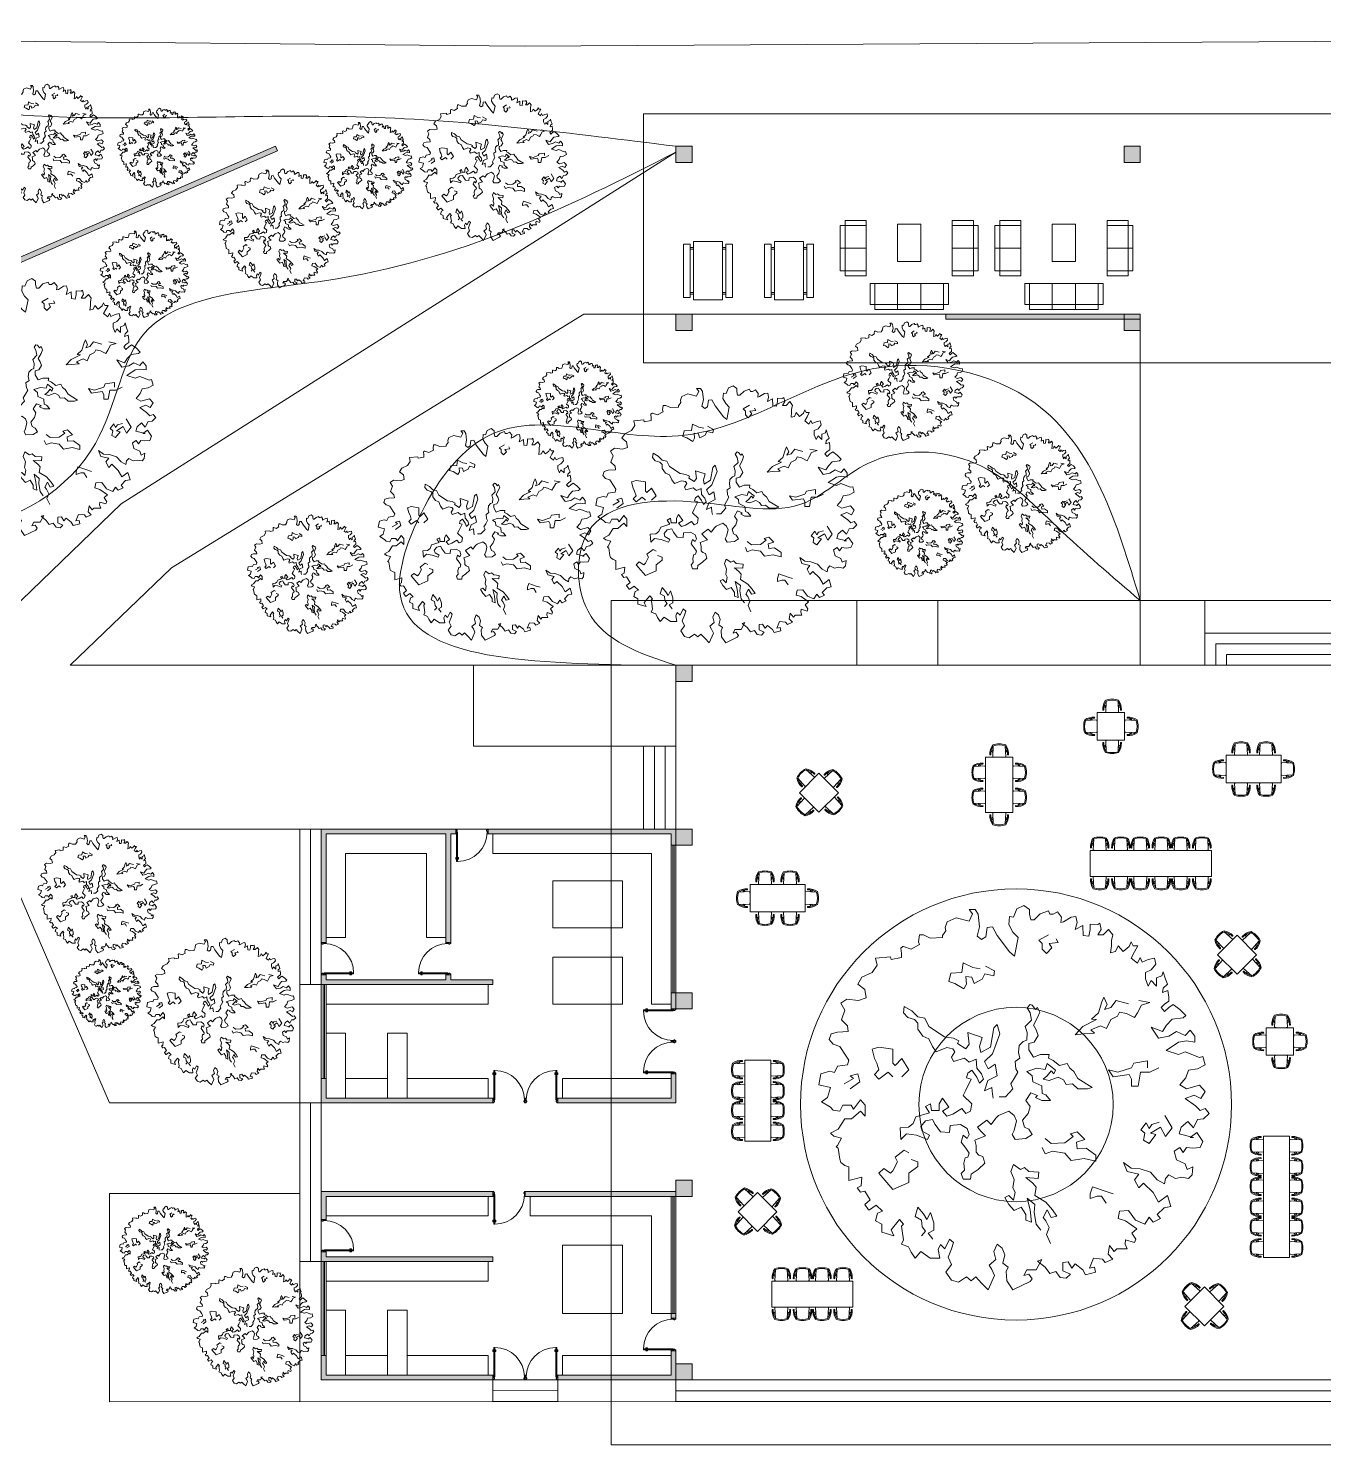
# Model space of a CAD drawing. Header units: metres. Extents: x -48 to 2360, y -1392 to 453.
# Drawn here: x 1287.6 to 1327.6, y -99.91 to -56.2 of the extents above; entities that cross this region are included whole.
import ezdxf

# ---------------------------------------------------------------- set-up
doc = ezdxf.new("R2010")
doc.units = ezdxf.units.M
doc.layers.get('0').update_dxf_attribs({"color": 200})
doc.layers.add('PyV', color=4, linetype='Continuous', lineweight=5, transparency=0.3)
doc.layers.add('TECHOS', color=220, linetype='Continuous', lineweight=18)
doc.layers.add('trazo', color=7, linetype='Continuous', lineweight=18)
doc.layers.add('Vegetación-h', color=7, linetype='Continuous', lineweight=5, true_color=0x5f7f00, transparency=0.5)

# ---------------------------------------------------------------- blocks, each defined once
blk = doc.blocks.new('SILLA')
for p, q in [((478.621, 333.309), (478.64, 333.653)), ((479.021, 333.309), (479.003, 333.653)), ((478.572, 333.487), (478.629, 333.443)), ((479.071, 333.487), (479.014, 333.443))]:
    blk.add_line(p, q)
for centre, radius, start, end in [((478.995, 333.41), 0.46, 144.3343, 183.9715), ((478.995, 333.41), 0.43, 145.6187, 183.9715), ((478.821, 333.087), 0.624, 71.3205, 108.6795), ((478.821, 333.087), 0.594, 72.2576, 107.7424), ((478.648, 333.41), 0.43, 356.0285, 34.3813), ((478.648, 333.41), 0.46, 356.0285, 35.6657), ((478.551, 333.388), 0.0174, 214.4526, 333.4904), ((478.578, 333.465), 0.0569, 21.4004, 88.2071), ((478.821, 333.949), 0.67, 252.6383, 256.821), ((478.821, 333.949), 0.67, 283.179, 287.3617), ((479.065, 333.465), 0.0569, 91.7929, 158.5996), ((479.092, 333.388), 0.0174, 206.5096, 325.5474)]:
    blk.add_arc(centre, radius, start, end)
blk = doc.blocks.new('arb29')
at = {"layer": 'Vegetación-h', "linetype": 'Continuous'}
for points in [[(1.833, -0.001), (1.929, -0.073), (1.976, -0.118), (2.022, -0.099), (2.061, -0.145), (2.008, -0.196), (1.95, -0.203), (1.91, -0.281), (1.857, -0.222), (1.793, -0.275), (1.774, -0.339), (1.91, -0.373), (1.878, -0.373), (1.942, -0.326), (2.001, -0.411), (1.976, -0.47), (1.905, -0.477), (1.846, -0.47), (1.812, -0.517), (1.78, -0.47), (1.727, -0.504), (1.748, -0.587), (1.833, -0.626), (1.852, -0.679), (1.905, -0.653), (1.897, -0.73), (1.865, -0.764), (1.799, -0.751), (1.74, -0.764), (1.676, -0.73), (1.644, -0.764), (1.636, -0.815), (1.565, -0.778), (1.5, -0.706), (1.402, -0.672), (1.317, -0.666), (1.245, -0.613), (1.277, -0.698), (1.389, -0.725), (1.349, -0.778), (1.389, -0.855), (1.434, -0.81), (1.525, -0.9), (1.578, -0.991), (1.663, -0.927), (1.695, -1.031), (1.631, -1.044), (1.565, -1.11), (1.597, -1.148), (1.525, -1.182), (1.487, -1.135), (1.447, -1.201), (1.357, -1.161), (1.291, -1.071), (1.206, -1.076), (1.192, -1.148), (1.264, -1.169), (1.37, -1.246), (1.323, -1.286), (1.362, -1.345), (1.349, -1.377), (1.264, -1.35), (1.259, -1.39), (1.277, -1.435), (1.232, -1.435), (1.179, -1.435), (1.155, -1.462), (1.109, -1.403), (1.096, -1.488), (1.141, -1.533), (1.07, -1.566), (1.043, -1.533), (0.958, -1.526), (0.919, -1.619), (0.966, -1.611), (0.977, -1.658), (0.881, -1.683), (0.854, -1.637), (0.783, -1.579), (0.75, -1.619), (0.716, -1.56), (0.665, -1.566), (0.665, -1.645), (0.737, -1.677), (0.698, -1.717), (0.639, -1.709), (0.599, -1.651), (0.541, -1.67), (0.495, -1.611), (0.424, -1.552), (0.463, -1.539), (0.41, -1.637), (0.32, -1.637), (0.293, -1.69), (0.339, -1.677), (0.371, -1.722), (0.352, -1.749), (0.189, -1.826), (0.131, -1.741), (0.123, -1.651), (0.144, -1.611), (0.091, -1.573), (0.11, -1.494), (0.085, -1.43), (0.038, -1.39), (0.006, -1.462), (0.025, -1.539), (-0.039, -1.592), (-0.013, -1.632), (0.014, -1.69), (-0.047, -1.826), (-0.111, -1.762), (-0.164, -1.704), (-0.209, -1.741), (-0.255, -1.704), (-0.332, -1.755), (-0.398, -1.736), (-0.451, -1.658), (-0.398, -1.586), (-0.43, -1.515), (-0.398, -1.435), (-0.379, -1.377), (-0.417, -1.345), (-0.462, -1.435), (-0.502, -1.396), (-0.523, -1.443), (-0.51, -1.526), (-0.6, -1.526), (-0.691, -1.462), (-0.744, -1.526), (-0.783, -1.467), (-0.808, -1.416), (-0.874, -1.39), (-0.855, -1.35), (-0.867, -1.265), (-0.874, -1.22), (-0.855, -1.201), (-0.893, -1.156), (-0.972, -1.254), (-0.946, -1.312), (-1.063, -1.278), (-1.063, -1.201), (-1.122, -1.169), (-1.103, -1.097), (-1.057, -1.076), (-1.116, -1.018), (-1.18, -1.063), (-1.188, -1.063), (-1.225, -1.012), (-1.174, -0.967), (-1.225, -0.887), (-1.265, -0.895), (-1.297, -0.855), (-1.259, -0.836), (-1.252, -0.751), (-1.377, -0.783), (-1.377, -0.719), (-1.377, -0.653), (-1.414, -0.64), (-1.454, -0.613), (-1.462, -0.581), (-1.48, -0.477), (-1.499, -0.464), (-1.486, -0.451), (-1.448, -0.379), (-1.52, -0.36), (-1.552, -0.334), (-1.48, -0.294), (-1.414, -0.196), (-1.35, -0.196), (-1.265, -0.124), (-1.22, -0.171), (-1.22, -0.065), (-1.265, -0.014), (-1.331, -0.105), (-1.356, -0.065), (-1.435, -0.065), (-1.462, -0.124), (-1.526, -0.112), (-1.552, -0.086), (-1.637, -0.033), (-1.579, 0.007), (-1.552, 0.103), (-1.664, 0.129), (-1.643, 0.233), (-1.558, 0.26), (-1.513, 0.247), (-1.486, 0.305), (-1.39, 0.318), (-1.377, 0.364), (-1.403, 0.403), (-1.462, 0.494), (-1.526, 0.515), (-1.565, 0.56), (-1.545, 0.613), (-1.486, 0.632), (-1.382, 0.638), (-1.39, 0.691), (-1.448, 0.749), (-1.414, 0.84), (-1.454, 0.906), (-1.395, 0.946), (-1.284, 0.933), (-1.212, 0.957), (-1.225, 1.037), (-1.292, 1.088), (-1.252, 1.154), (-1.154, 1.199), (-1.108, 1.271), (-1.122, 1.337), (-0.978, 1.35), (-0.972, 1.324), (-0.874, 1.343), (-0.874, 1.382), (-0.88, 1.433), (-0.861, 1.447), (-0.855, 1.447), (-0.783, 1.422), (-0.704, 1.467), (-0.712, 1.492), (-0.704, 1.558), (-0.664, 1.558), (-0.6, 1.526), (-0.483, 1.532), (-0.483, 1.552), (-0.451, 1.598), (-0.457, 1.63), (-0.438, 1.683), (-0.353, 1.721), (-0.228, 1.688), (-0.196, 1.76), (-0.228, 1.8), (-0.17, 1.8), (-0.143, 1.755), (-0.13, 1.636), (-0.151, 1.545), (-0.111, 1.513), (-0.071, 1.539), (-0.058, 1.63), (-0.007, 1.636), (0.038, 1.552), (0.157, 1.396), (0.203, 1.356), (0.24, 1.532), (0.189, 1.585), (0.15, 1.656), (0.157, 1.734), (0.195, 1.728)], [(0.195, 1.728), (0.227, 1.806), (0.293, 1.838), (0.346, 1.8), (0.346, 1.755), (0.359, 1.702), (0.392, 1.702), (0.45, 1.76), (0.528, 1.787), (0.541, 1.755), (0.573, 1.755), (0.613, 1.779), (0.652, 1.728), (0.645, 1.675), (0.671, 1.683), (0.743, 1.728), (0.788, 1.734), (0.801, 1.675), (0.783, 1.611), (0.854, 1.649), (0.86, 1.552), (0.913, 1.545), (0.926, 1.611), (0.926, 1.662), (0.998, 1.656), (1.017, 1.67), (1.03, 1.611), (0.998, 1.558), (1.049, 1.558), (1.102, 1.611), (1.141, 1.558), (1.128, 1.505), (1.128, 1.454), (1.121, 1.388), (1.168, 1.401), (1.192, 1.454), (1.24, 1.401), (1.298, 1.447), (1.317, 1.492), (1.336, 1.454), (1.381, 1.454), (1.349, 1.396), (1.317, 1.337), (1.376, 1.29), (1.402, 1.343), (1.421, 1.297), (1.48, 1.324), (1.538, 1.337), (1.551, 1.278), (1.506, 1.225), (1.453, 1.199), (1.453, 1.14), (1.48, 1.069), (1.506, 1.122), (1.559, 1.069), (1.559, 1.148), (1.61, 1.167), (1.623, 1.207), (1.644, 1.135), (1.663, 1.088), (1.623, 1.05), (1.617, 1.01), (1.668, 1.029), (1.676, 0.965), (1.676, 0.925), (1.636, 0.899), (1.604, 0.866), (1.636, 0.827), (1.676, 0.866), (1.716, 0.893), (1.78, 0.848), (1.838, 0.789), (1.812, 0.768), (1.708, 0.755), (1.655, 0.696), (1.617, 0.638), (1.506, 0.677), (1.578, 0.574), (1.676, 0.592), (1.748, 0.638), (1.833, 0.6), (1.878, 0.651), (1.923, 0.592), (1.923, 0.534), (1.846, 0.547), (1.767, 0.534), (1.65, 0.456), (1.767, 0.417), (1.833, 0.443), (1.969, 0.39), (2.001, 0.398), (2.022, 0.318), (1.95, 0.281), (1.865, 0.267), (1.838, 0.196), (1.78, 0.129), (1.846, 0.09), (1.969, 0.124), (2.022, 0.065), (1.982, -0.001), (1.918, 0.031), (1.833, -0.001)], [(0.528, 1.559), (0.437, 1.507), (0.469, 1.475), (0.469, 1.422), (0.508, 1.382), (0.561, 1.435), (0.535, 1.475), (0.619, 1.487), (0.6, 1.52)], [(-0.124, 1.233), (-0.195, 1.246), (-0.286, 1.291), (-0.3, 1.2), (-0.404, 1.194), (-0.424, 1.115), (-0.365, 1.096), (-0.281, 1.044), (-0.254, 1.089), (-0.261, 1.161), (-0.202, 1.155), (-0.182, 1.096), (-0.104, 1.135), (-0.078, 1.187), (0.007, 1.167), (0.013, 1.214), (-0.072, 1.259)], [(1.291, 0.901), (1.174, 0.933), (1.122, 0.867), (1.063, 0.848), (1.089, 0.894), (1.057, 0.965), (1.037, 0.919), (1.004, 0.815), (0.939, 0.756), (0.985, 0.75), (0.855, 0.685), (0.782, 0.606), (0.861, 0.613), (0.966, 0.62), (0.932, 0.652), (1.024, 0.692), (1.082, 0.665), (1.122, 0.75), (1.187, 0.783), (1.206, 0.822), (1.272, 0.808), (1.35, 0.769), (1.376, 0.815), (1.415, 0.887), (1.494, 0.913), (1.39, 0.933)], [(0.059, 0.013), (0.118, 0.013), (0.189, 0.091), (0.17, 0.137), (0.202, 0.189), (0.235, 0.248), (0.215, 0.28), (0.209, 0.352), (0.254, 0.384), (0.241, 0.436), (0.248, 0.502), (0.287, 0.541), (0.32, 0.554), (0.326, 0.626), (0.306, 0.685), (0.365, 0.744), (0.352, 0.815), (0.326, 0.861), (0.352, 0.894), (0.372, 0.887), (0.404, 0.848), (0.424, 0.867), (0.444, 0.822), (0.424, 0.769), (0.385, 0.697), (0.411, 0.652), (0.431, 0.6), (0.392, 0.535), (0.34, 0.522), (0.34, 0.463), (0.385, 0.391), (0.451, 0.418), (0.535, 0.418), (0.528, 0.384), (0.574, 0.359), (0.633, 0.313), (0.705, 0.332), (0.73, 0.286), (0.769, 0.254), (0.809, 0.189), (0.946, 0.104), (0.9, 0.091), (0.809, 0.091), (0.757, 0.137), (0.698, 0.13), (0.672, 0.175), (0.619, 0.202), (0.535, 0.17), (0.476, 0.182), (0.515, 0.215), (0.555, 0.261), (0.58, 0.234), (0.594, 0.268), (0.515, 0.332), (0.496, 0.274), (0.417, 0.286), (0.32, 0.254), (0.372, 0.215), (0.378, 0.157), (0.463, 0.118), (0.469, 0.046), (0.503, 0.032), (0.548, -0.02), (0.463, -0.02), (0.404, 0.007), (0.424, 0.026), (0.359, 0.052), (0.313, -0.02), (0.352, -0.079), (0.333, -0.144), (0.281, -0.209), (0.3, -0.274), (0.34, -0.294), (0.372, -0.346), (0.313, -0.385), (0.209, -0.392), (0.183, -0.346), (0.202, -0.306), (0.222, -0.215), (0.202, -0.163), (0.15, -0.124), (0.052, -0.163), (0.027, -0.19), (-0.02, -0.249), (-0.059, -0.209), (-0.15, -0.274), (-0.118, -0.313), (-0.072, -0.359), (-0.176, -0.399), (-0.163, -0.451), (-0.163, -0.515), (-0.137, -0.542), (-0.098, -0.555), (-0.078, -0.62), (-0.143, -0.678), (-0.209, -0.724), (-0.215, -0.771), (-0.286, -0.771), (-0.306, -0.718), (-0.274, -0.685), (-0.281, -0.62), (-0.267, -0.567), (-0.241, -0.562), (-0.229, -0.522), (-0.261, -0.476), (-0.306, -0.418), (-0.286, -0.353), (-0.248, -0.385), (-0.229, -0.346), (-0.248, -0.288), (-0.313, -0.249), (-0.411, -0.261), (-0.417, -0.326), (-0.502, -0.32), (-0.554, -0.249), (-0.58, -0.202), (-0.646, -0.215), (-0.691, -0.268), (-0.678, -0.313), (-0.606, -0.353), (-0.626, -0.392), (-0.73, -0.353), (-0.828, -0.34), (-0.88, -0.392), (-0.887, -0.281), (-0.808, -0.274), (-0.763, -0.242), (-0.737, -0.177), (-0.606, -0.138), (-0.646, -0.079), (-0.599, -0.052), (-0.587, -0.118), (-0.515, -0.118), (-0.515, -0.052), (-0.483, 0), (-0.424, -0.085), (-0.483, -0.124), (-0.443, -0.17), (-0.385, -0.15), (-0.3, -0.098), (-0.261, -0.144), (-0.215, -0.124), (-0.209, -0.085), (-0.202, -0.052), (-0.286, 0.026), (-0.261, 0.078), (-0.209, 0.182), (-0.254, 0.195), (-0.241, 0.241), (-0.202, 0.268), (-0.156, 0.202), (-0.13, 0.143), (-0.091, 0.182), (-0.111, 0.234), (-0.156, 0.286), (-0.163, 0.372), (-0.229, 0.345), (-0.274, 0.384), (-0.378, 0.352), (-0.397, 0.391), (-0.365, 0.443), (-0.385, 0.47), (-0.443, 0.483), (-0.542, 0.443), (-0.58, 0.495), (-0.613, 0.567), (-0.672, 0.593), (-0.717, 0.658), (-0.717, 0.717), (-0.75, 0.75), (-0.815, 0.769), (-0.855, 0.815), (-0.848, 0.874), (-0.776, 0.835), (-0.717, 0.776), (-0.652, 0.763), (-0.613, 0.685), (-0.463, 0.587), (-0.378, 0.574), (-0.326, 0.547), (-0.339, 0.522), (-0.261, 0.47), (-0.229, 0.515), (-0.241, 0.626), (-0.104, 0.581), (-0.13, 0.495), (-0.118, 0.436), (-0.026, 0.489), (0.007, 0.672), (0.039, 0.704), (0.065, 0.613), (-0.007, 0.424), (-0.084, 0.352), (-0.046, 0.28), (0.02, 0.326), (0.039, 0.215), (-0.052, 0.17), (-0.084, 0.071), (-0.013, 0.104), (-0.007, 0.039), (0, 0)], [(-0.87, 0.204), (-0.804, 0.27), (-0.87, 0.379), (-0.935, 0.314), (-0.956, 0.336), (-0.956, 0.467), (-1.089, 0.488), (-1.154, 0.467), (-1.132, 0.379), (-1.11, 0.336), (-1.089, 0.27), (-1.132, 0.226), (-1.089, 0.183), (-1.001, 0.248), (-0.956, 0.204)], [(1.472, 0.291), (1.472, 0.357), (1.341, 0.336), (1.319, 0.291), (1.188, 0.248), (1.1, 0.27), (1.144, 0.204), (1.297, 0.226), (1.319, 0.183), (1.319, 0.117), (1.384, 0.117), (1.407, 0.248), (1.494, 0.248), (1.582, 0.291)], [(-1.422, 0.137), (-1.331, 0.189), (-1.363, 0.215), (-1.291, 0.234), (-1.272, 0.157), (-1.363, 0.091)], [(1.585, -0.229), (1.513, -0.249), (1.487, -0.288), (1.461, -0.235), (1.408, -0.301), (1.447, -0.333), (1.435, -0.399), (1.487, -0.431), (1.553, -0.346), (1.501, -0.333), (1.598, -0.274), (1.644, -0.365), (1.709, -0.281), (1.637, -0.163)], [(0.496, -0.385), (0.555, -0.431), (0.685, -0.424), (0.764, -0.365), (0.737, -0.34), (0.802, -0.32), (0.874, -0.392), (0.796, -0.418), (0.802, -0.483), (0.887, -0.476), (0.978, -0.542), (0.978, -0.601), (0.868, -0.574), (0.744, -0.594), (0.685, -0.522), (0.567, -0.503), (0.496, -0.529), (0.469, -0.47)], [(-0.804, -0.519), (-0.848, -0.496), (-0.935, -0.562), (-0.913, -0.605), (-0.956, -0.693), (-0.979, -0.715), (-1.044, -0.671), (-1.089, -0.715), (-0.956, -0.869), (-0.804, -0.803), (-0.804, -0.715), (-0.717, -0.65), (-0.717, -0.605), (-0.782, -0.584)], [(0.548, -1.384), (0.508, -1.298), (0.535, -1.234), (0.503, -1.168), (0.476, -1.136), (0.515, -1.064), (0.555, -1.136), (0.607, -1.123), (0.567, -1.064), (0.503, -0.992), (0.398, -0.927), (0.411, -0.848), (0.378, -0.809), (0.313, -0.757), (0.431, -0.764), (0.437, -0.705), (0.34, -0.698), (0.3, -0.66), (0.261, -0.678), (0.195, -0.633), (0.17, -0.698), (0.202, -0.776), (0.189, -0.855), (0.209, -0.894), (0.195, -0.973), (0.15, -0.927), (0.111, -0.946), (0.15, -1.012), (0.202, -1.07), (0.267, -1.037), (0.313, -1.109), (0.313, -1.161), (0.365, -1.181), (0.352, -1.064), (0.326, -0.953), (0.398, -1.012), (0.392, -1.089), (0.411, -1.2), (0.456, -1.259)], [(1.144, -0.912), (1.078, -0.89), (0.947, -0.846), (0.926, -0.912), (0.926, -0.956), (0.991, -0.934), (1.034, -0.934), (1.078, -1)], [(-0.685, -1.311), (-0.646, -1.266), (-0.678, -1.227), (-0.685, -1.161), (-0.744, -1.129), (-0.717, -1.037), (-0.665, -1.103), (-0.633, -1.155), (-0.599, -1.089), (-0.567, -1.188), (-0.567, -1.259), (-0.619, -1.286), (-0.574, -1.345)]]:
    blk.add_lwpolyline(points, dxfattribs=at)
blk = doc.blocks.new('A$C47781D45')
at = {"layer": 'PyV', "ltscale": 0.05}
for points in [[(0, 0.15), (0, 0), (0, 0), (0.03, 0), (0.03, 0.03), (0.05, 0.03), (0.05, 0.06), (0.03, 0.06), (0.03, 0.15)], [(1, 0.15), (1, 0), (1, 0), (0.97, 0), (0.97, 0.03), (0.95, 0.03), (0.95, 0.06), (0.97, 0.06), (0.97, 0.15)]]:
    blk.add_lwpolyline(points, close=True, dxfattribs=at)
blk = doc.blocks.new('A$C0EB300D3')
at = {"layer": 'PyV', "ltscale": 0.05}
for points in [[(0.017, 0.05), (0, 0.05), (0, 0), (0.017, 0)], [(0.072, 0.05), (0.09, 0.05), (0.09, 0), (0.072, 0)]]:
    blk.add_lwpolyline(points, close=True, dxfattribs=at)
for points in [[(0.03, 0.04), (0.017, 0.04), (0.017, 0.01), (0.03, 0.01)], [(0.06, 0.04), (0.072, 0.04), (0.072, 0.01), (0.06, 0.01)]]:
    blk.add_lwpolyline(points, dxfattribs=at)
blk = doc.blocks.new('A$C2C4F1FC9')
at = {"layer": 'PyV', "ltscale": 0.05}
blk.add_lwpolyline([(0.03, 0), (0.06, 0), (0.06, 0.91), (0.03, 0.91)], close=True, dxfattribs=at)
blk.add_blockref('A$C0EB300D3', (0, 0.79), dxfattribs=at)
blk = doc.blocks.new('A$C0F255765')
at = {"layer": 'PyV', "ltscale": 0.05}
for name, p in [('A$C2C4F1FC9', (0, 0.09)), ('A$C47781D45', (0, 0))]:
    blk.add_blockref(name, p, dxfattribs=at)
blk = doc.blocks.new('A$C20987058')
at = {"layer": 'PyV', "ltscale": 0.05}
blk.add_arc((0.06, 0.09), 0.91, 0.0001, 89.9998, dxfattribs=at)
blk.add_blockref('A$C0F255765', (0, 0), dxfattribs=at)
blk = doc.blocks.new('EUPLS010')
at = {"color": 0, "linetype": 'ByBlock'}
for p, q in [((0.076, 1.51), (1.724, 1.51)), ((0.076, 1.306), (0.076, 1.51)), ((1.724, 1.306), (1.724, 1.51)), ((0, 0.305), (0, 1.205)), ((0, 1.205), (1.8, 1.205)), ((0.076, 1.306), (1.724, 1.306)), ((0.178, 1.205), (0.178, 1.306)), ((0.229, 1.205), (0.229, 1.306)), ((1.571, 1.205), (1.571, 1.306)), ((1.622, 1.205), (1.622, 1.306)), ((1.8, 1.205), (1.8, 0.305)), ((1.8, 0.305), (0, 0.305)), ((1.724, 0.203), (0.076, 0.203)), ((0.076, 0), (0.076, 0.203)), ((1.724, 0), (0.076, 0)), ((0.178, 0.203), (0.178, 0.305)), ((0.229, 0.203), (0.229, 0.305)), ((1.571, 0.203), (1.571, 0.305)), ((1.622, 0.203), (1.622, 0.305)), ((1.724, 0.203), (1.724, 0))]:
    blk.add_line(p, q, dxfattribs=at)

msp = doc.modelspace()

# ---------------------------------------------------------------- hatches: boundary and pattern name
at = {"layer": 'trazo', "ltscale": 7, "transparency": 33554687}
h = msp.add_hatch(color=256, dxfattribs=at)
h.dxf.hatch_style = 1
h.paths.add_polyline_path([(1269.963, -60.921), (1269.505, -61.12), (1269.704, -61.579), (1270.162, -61.38)])
h.paths.add_polyline_path([(1273.789, -69.734), (1273.331, -69.933), (1273.53, -70.392), (1273.989, -70.193)])
h.paths.add_polyline_path([(1285.607, -75.072, 1), (1286.607, -75.072, 1)])
h.paths.add_polyline_path([(1277.593, -78.496), (1277.135, -78.695), (1277.334, -79.154), (1277.793, -78.955)])
h.paths.add_polyline_path([(1261.224, -85.603), (1260.765, -85.802), (1260.964, -86.261), (1261.423, -86.062)])
h.paths.add_polyline_path([(1257.42, -76.841), (1256.961, -77.04), (1257.16, -77.499), (1257.619, -77.3)])
h.paths.add_polyline_path([(1253.594, -68.028), (1253.135, -68.227), (1253.334, -68.686), (1253.793, -68.487)])
h.paths.add_polyline_path([(1308.096, -59.837), (1307.596, -59.837), (1307.596, -60.337), (1308.096, -60.337)])
h.paths.add_polyline_path([(1308.096, -65.02), (1307.596, -65.02), (1307.596, -65.52), (1308.096, -65.52)])
h.paths.add_polyline_path([(1321.93, -65.17), (1321.43, -65.17), (1321.43, -65.52), (1321.93, -65.52)])
h.paths.add_polyline_path([(1321.93, -65.02), (1321.43, -65.02), (1321.43, -65.17), (1321.93, -65.17)])
h.paths.add_polyline_path([(1321.93, -59.837), (1321.43, -59.837), (1321.43, -60.337), (1321.93, -60.337)])
h.paths.add_polyline_path([(1329.096, -60.02), (1328.596, -60.02), (1328.596, -60.337), (1329.096, -60.337)])
h.paths.add_polyline_path([(1329.096, -59.837), (1328.596, -59.837), (1328.596, -60.02), (1329.096, -60.02)])
h.paths.add_polyline_path([(1331.096, -59.837), (1330.596, -59.837), (1330.596, -60.02), (1331.096, -60.02)])
h.paths.add_polyline_path([(1331.096, -60.02), (1330.596, -60.02), (1330.596, -60.337), (1331.096, -60.337)])
h.paths.add_polyline_path([(1329.096, -65.02), (1328.596, -65.02), (1328.596, -65.52), (1329.096, -65.52)])
h.paths.add_polyline_path([(1342.596, -59.837), (1342.096, -59.837), (1342.096, -60.019), (1342.596, -60.016)])
h.paths.add_polyline_path([(1342.596, -60.02), (1342.096, -60.02), (1342.096, -60.33), (1342.596, -60.33)])
h.paths.add_polyline_path([(1345.596, -59.837), (1345.096, -59.837), (1345.096, -60.02), (1345.596, -60.02)])
h.paths.add_polyline_path([(1345.596, -60.02), (1345.096, -60.02), (1345.096, -60.337), (1345.596, -60.337)])
h.paths.add_polyline_path([(1357.088, -59.907), (1356.588, -59.907), (1356.588, -60.407), (1357.088, -60.407)])
h.paths.add_polyline_path([(1357.088, -75.91), (1356.588, -75.91), (1356.588, -76.41), (1357.088, -76.41)])
h.paths.add_polyline_path([(1345.596, -75.879), (1345.096, -75.879), (1345.096, -76.379), (1345.596, -76.379)])
h.paths.add_polyline_path([(1342.596, -75.873), (1342.096, -75.873), (1342.096, -76.373), (1342.596, -76.373)])
h.paths.add_polyline_path([(1331.096, -75.839), (1330.596, -75.839), (1330.596, -76.339), (1331.096, -76.339)])
h.paths.add_polyline_path([(1328.596, -75.856), (1328.096, -75.856), (1328.096, -76.356), (1328.596, -76.356)])
h.paths.add_polyline_path([(1328.596, -80.912), (1328.096, -80.912), (1328.096, -81.412), (1328.596, -81.412)])
h.paths.add_polyline_path([(1328.596, -85.962), (1328.096, -85.962), (1328.096, -86.462), (1328.596, -86.462)])
h.paths.add_polyline_path([(1328.596, -91.75), (1328.096, -91.75), (1328.096, -92.25), (1328.596, -92.25)])
h.paths.add_polyline_path([(1328.596, -97.412), (1328.096, -97.412), (1328.096, -97.912), (1328.596, -97.912)])
h.paths.add_polyline_path([(1331.096, -97.973), (1330.596, -97.973), (1330.596, -98.473), (1331.096, -98.473)])
h.paths.add_polyline_path([(1308.096, -97.412), (1307.596, -97.412), (1307.596, -97.912), (1308.096, -97.912)])
h.paths.add_polyline_path([(1308.096, -91.75), (1307.596, -91.75), (1307.596, -92.102), (1307.596, -92.25), (1308.096, -92.25)])
h.paths.add_polyline_path([(1308.096, -85.962), (1307.596, -85.962), (1307.596, -86.462), (1308.096, -86.462)])
h.paths.add_polyline_path([(1308.096, -80.912), (1307.596, -80.912), (1307.596, -81.412), (1308.096, -81.412)])
h.paths.add_polyline_path([(1308.096, -75.856), (1307.596, -75.856), (1307.596, -76.356), (1308.096, -76.356)])
h.paths.add_polyline_path([(1342.596, -98.007), (1342.096, -98.007), (1342.096, -98.507), (1342.596, -98.507)])
h.paths.add_polyline_path([(1345.596, -98.013), (1345.096, -98.013), (1345.096, -98.513), (1345.596, -98.513)])
h.paths.add_polyline_path([(1357.088, -98.044), (1356.588, -98.044), (1356.588, -98.544), (1357.088, -98.544)])
h.paths.add_polyline_path([(1266.36, -97.433), (1265.901, -97.632), (1266.1, -98.091), (1266.559, -97.891)])
h = msp.add_hatch(color=256, dxfattribs=at)
h.dxf.hatch_style = 1
h.paths.add_polyline_path([(1307.596, -80.912), (1301.796, -80.912), (1301.796, -81.062), (1307.446, -81.062), (1307.446, -81.412), (1307.596, -81.412)])
h.paths.add_polyline_path([(1300.646, -81.062), (1300.796, -81.062), (1300.796, -80.912), (1296.646, -80.912), (1296.646, -84.412), (1296.796, -84.412), (1296.796, -81.062), (1300.496, -81.062), (1300.496, -84.412), (1300.646, -84.412)])
h.paths.add_polyline_path([(1301.946, -85.562), (1300.646, -85.562), (1300.646, -85.412), (1300.496, -85.412), (1300.496, -85.562), (1296.796, -85.562), (1296.796, -85.412), (1296.646, -85.412), (1296.646, -85.712), (1301.946, -85.712)])
h.paths.add_polyline_path([(1301.946, -89.212), (1296.796, -89.212), (1296.796, -88.612), (1296.646, -88.612), (1296.646, -89.362), (1301.946, -89.362)])
h.paths.add_polyline_path([(1307.596, -88.462), (1307.446, -88.462), (1307.446, -89.212), (1303.946, -89.212), (1303.946, -89.362), (1307.596, -89.362)])
h.paths.add_polyline_path([(1307.596, -85.962), (1307.446, -85.962), (1307.446, -86.462), (1307.596, -86.462)])
h.paths.add_polyline_path([(1307.596, -92.102), (1302.946, -92.102), (1302.946, -92.252), (1307.446, -92.252), (1307.596, -92.25)])
h.paths.add_polyline_path([(1301.946, -92.102), (1296.646, -92.102), (1296.646, -92.962), (1296.796, -92.962), (1296.796, -92.252), (1301.946, -92.252)])
h.paths.add_polyline_path([(1301.946, -94.112), (1296.796, -94.112), (1296.796, -93.962), (1296.646, -93.962), (1296.646, -94.262), (1301.946, -94.262)])
h.paths.add_polyline_path([(1301.946, -97.762), (1296.796, -97.762), (1296.796, -97.162), (1296.646, -97.162), (1296.646, -97.912), (1301.946, -97.912)])
h.paths.add_polyline_path([(1307.596, -97.012), (1307.446, -97.012), (1307.446, -97.762), (1303.946, -97.762), (1303.946, -97.912), (1307.596, -97.912)])
h.paths.add_polyline_path([(1307.596, -95.862), (1307.446, -95.862), (1307.446, -96.012), (1307.596, -96.012)])
h.paths.add_polyline_path([(1321.43, -65.02), (1315.93, -65.02), (1315.93, -65.17), (1321.43, -65.17)])
h.paths.add_polyline_path([(1342.096, -59.837), (1331.096, -59.837), (1331.096, -60.02), (1341.91, -60.02), (1342.096, -60.019)])
h.paths.add_polyline_path([(1330.596, -59.837), (1329.096, -59.837), (1329.096, -60.02), (1330.596, -60.02)])
h.paths.add_polyline_path([(1345.096, -59.837), (1342.596, -59.837), (1342.596, -60.02), (1345.096, -60.02)])
h.paths.add_polyline_path([(1358.493, -65.281), (1358.343, -65.281), (1358.343, -73.374), (1358.493, -73.374)])
h.paths.add_polyline_path([(1363.803, -73.384), (1363.655, -73.41), (1366.012, -87.029, -0.006774), (1366.155, -86.976)])
h.paths.add_polyline_path([(1269.572, -59.837), (1263.492, -59.837), (1263.492, -60.02), (1269.572, -60.02)])
h.paths.add_polyline_path([(1276.971, -66.675), (1276.939, -66.602), (1275.517, -67.219), (1275.549, -67.292)])
h.paths.add_polyline_path([(1276.541, -65.684), (1276.509, -65.611), (1275.087, -66.228), (1275.119, -66.302)])
h.paths.add_polyline_path([(1276.11, -64.694), (1276.079, -64.62), (1274.657, -65.238), (1274.689, -65.311)])
h.paths.add_polyline_path([(1275.68, -63.703), (1275.649, -63.63), (1274.227, -64.247), (1274.259, -64.32)])
h.paths.add_polyline_path([(1278.22, -63.778), (1278.188, -63.704), (1276.767, -64.322), (1276.798, -64.395)])
h.paths.add_polyline_path([(1277.79, -62.787), (1277.758, -62.714), (1276.336, -63.331), (1276.368, -63.404)])
h = msp.add_hatch(color=256, dxfattribs=at)
h.dxf.hatch_style = 1
h.paths.add_polyline_path([(1295.292, -59.974), (1295.233, -59.837), (1281.989, -65.587), (1282.048, -65.724)])
h.paths.add_polyline_path([(1280.856, -66.242), (1280.796, -66.104), (1278.057, -67.294), (1277.369, -67.592), (1276.085, -68.15), (1276.144, -68.287), (1277.704, -67.61), (1277.983, -68.252), (1278.12, -68.193), (1277.841, -67.551)], flags=17)
h.paths.add_polyline_path([(1278.5, -69.445), (1278.699, -69.904), (1278.837, -69.844), (1278.518, -69.11), (1278.381, -69.17), (1278.441, -69.307), (1274.509, -71.014), (1274.371, -71.074), (1274.63, -71.67), (1274.768, -71.611), (1274.568, -71.152)])
h.paths.add_polyline_path([(1272.43, -60.921), (1269.963, -60.921), (1270.7, -62.618), (1270.838, -62.558), (1270.192, -61.071), (1272.332, -61.071), (1273.096, -62.832), (1273.234, -62.772)], flags=17)
h.paths.add_polyline_path([(1279.492, -59.837), (1269.572, -59.837), (1269.572, -60.02), (1279.408, -60.02), (1279.434, -60.08), (1273.234, -62.772), (1273.096, -62.832), (1271.296, -63.613), (1271.236, -63.476), (1271.098, -63.535), (1274.371, -71.074), (1274.509, -71.014), (1271.355, -63.751), (1275.012, -62.163), (1275.7, -61.865), (1279.494, -60.217), (1281.851, -65.646), (1281.714, -65.706), (1281.773, -65.844), (1281.911, -65.784), (1282.707, -67.618), (1282.845, -67.559), (1282.048, -65.724), (1281.989, -65.587)])
h.paths.add_polyline_path([(1275.15, -62.104), (1275.012, -62.163), (1277.369, -67.592), (1277.507, -67.533)], flags=17)
h.paths.add_polyline_path([(1275.7, -61.865), (1275.562, -61.924), (1277.919, -67.353), (1278.057, -67.294)], flags=17)

# ---------------------------------------------------------------- linework, layer by layer
at = {"layer": 'TECHOS', "ltscale": 7, "transparency": 33554687}
msp.add_lwpolyline([(1306.596, -58.837), (1306.596, -66.52), (1330.096, -66.52), (1330.096, -58.837)], close=True, dxfattribs=at)
for points in [[(1330.596, -75.315), (1330.596, -73.856), (1305.596, -73.856), (1305.596, -73.856), (1305.596, -73.856), (1305.596, -98.579), (1295.986, -98.585), (1295.986, -98.547), (1295.986, -98.585), (1295.986, -80.912), (1305.636, -80.912)], [(1330.596, -98.544), (1330.596, -99.912), (1330.596, -99.912), (1305.593, -99.912), (1305.596, -98.579)]]:
    msp.add_lwpolyline(points, dxfattribs=at)
msp.add_circle((1318.096, -89.412), 6.653, dxfattribs=at)
at = {"layer": 'trazo', "ltscale": 7, "transparency": 33554559}
for p, q in [((1307.596, -65.02), (1304.75, -65.02)), ((1315.93, -65.02), (1308.096, -65.02)), ((1321.93, -65.52), (1321.93, -75.856)), ((1315.68, -73.856), (1315.68, -75.856)), ((1301.346, -75.856), (1288.898, -75.856)), ((1295.986, -80.912), (1286.442, -80.912)), ((1295.98, -89.362), (1290.111, -89.362))]:
    msp.add_line(p, q, dxfattribs=at)
at = {"layer": 'trazo', "ltscale": 7, "transparency": 33554636}
for p, q in [((1323.93, -75.856), (1323.93, -73.856)), ((1329.595, -74.866), (1323.93, -74.866))]:
    msp.add_line(p, q, dxfattribs=at)
at = {"layer": 'trazo', "transparency": 33554636}
for p, q in [((1307.596, -75.856), (1307.596, -80.912)), ((1328.929, -98.245), (1307.596, -98.245)), ((1307.596, -98.578), (1329.262, -98.578))]:
    msp.add_line(p, q, dxfattribs=at)
at = {"layer": 'trazo', "ltscale": 7, "transparency": 33554687}
for p, q in [((1308.096, -81.412), (1307.446, -81.412)), ((1296.646, -89.362), (1296.646, -85.412)), ((1308.096, -85.962), (1307.446, -85.962)), ((1296.646, -92.962), (1296.646, -92.102)), ((1296.646, -97.912), (1296.646, -93.962)), ((1301.946, -97.912), (1296.646, -97.912)), ((1308.096, -97.912), (1303.946, -97.912))]:
    msp.add_line(p, q, dxfattribs=at)
at = {"layer": 'trazo', "transparency": 33554687}
msp.add_line((1307.596, -97.912), (1307.596, -98.578), dxfattribs=at)
at = {"layer": 'trazo', "transparency": 33554559}
msp.add_line((1307.596, -98.578), (1290.111, -98.589), dxfattribs=at)
for points in [[(1370.136, -99.641), (1369.994, -98.112), (1362.231, -56.4), (1302.906, -56.749), (1244.762, -56.195), (1212.05, -56.623), (1194.493, -57.433), (1164.682, -56.962), (1142.619, -57.58), (1099.647, -58.105), (1075.319, -59.093)], [(1286.467, -74.726), (1290.473, -70.869), (1307.596, -60.02)], [(1292.024, -72.845), (1304.75, -65.02)], [(1288.898, -75.856), (1292.024, -72.845)]]:
    msp.add_lwpolyline(points, dxfattribs=at)
at = {"layer": 'trazo', "ltscale": 7, "transparency": 33554687}
for points in [[(1281.989, -65.587), (1295.233, -59.837)], [(1295.233, -59.837), (1295.292, -59.974)], [(1282.048, -65.724), (1295.292, -59.974)], [(1307.596, -65.02), (1308.096, -65.02)], [(1315.93, -65.02), (1315.93, -65.17), (1321.93, -65.17)], [(1315.93, -65.02), (1321.93, -65.02), (1321.93, -65.52)], [(1307.596, -76.356), (1307.596, -75.856), (1308.096, -75.856)], [(1296.646, -84.412), (1296.646, -80.912)], [(1296.646, -80.912), (1300.796, -80.912)], [(1296.796, -84.412), (1296.796, -81.062), (1300.496, -81.062)], [(1300.496, -84.412), (1300.496, -81.062)], [(1300.646, -81.062), (1300.796, -81.062)], [(1300.646, -84.412), (1300.646, -81.062)], [(1300.796, -80.912), (1300.796, -81.062)], [(1301.796, -80.912), (1308.096, -80.912)], [(1301.796, -80.912), (1301.796, -81.062)], [(1301.796, -81.062), (1307.446, -81.062), (1307.446, -86.462)], [(1307.596, -80.912), (1307.596, -85.962)], [(1307.501, -85.962), (1307.501, -81.412)], [(1307.541, -85.962), (1307.541, -81.412)], [(1296.796, -84.412), (1296.646, -84.412)], [(1300.496, -84.412), (1300.646, -84.412)], [(1296.796, -85.412), (1296.646, -85.412)], [(1296.796, -85.562), (1296.796, -85.412)], [(1300.496, -85.562), (1296.796, -85.562)], [(1300.496, -85.562), (1300.496, -85.412)], [(1300.646, -85.412), (1300.496, -85.412)], [(1300.646, -85.562), (1300.646, -85.412)], [(1301.946, -85.712), (1301.946, -85.562), (1300.646, -85.562)], [(1296.646, -85.712), (1301.946, -85.712)], [(1296.701, -85.712), (1296.701, -88.612)], [(1296.741, -85.712), (1296.741, -88.612)], [(1301.946, -89.212), (1296.796, -89.212), (1296.796, -85.712)], [(1307.446, -86.462), (1307.596, -86.462)], [(1296.796, -88.612), (1296.646, -88.612)], [(1307.446, -88.462), (1307.446, -89.212), (1303.946, -89.212)], [(1307.446, -88.462), (1307.596, -88.462)], [(1307.596, -89.362), (1307.596, -88.462)], [(1296.646, -89.362), (1301.946, -89.362)], [(1301.946, -89.212), (1301.946, -89.362)], [(1303.946, -89.212), (1303.946, -89.362)], [(1307.596, -89.362), (1303.946, -89.362)], [(1307.596, -92.102), (1307.596, -91.75)], [(1296.646, -92.102), (1301.946, -92.102)], [(1301.946, -92.102), (1301.946, -92.252)], [(1302.946, -92.102), (1307.596, -92.102)], [(1302.946, -92.102), (1302.946, -92.252)], [(1307.596, -92.102), (1307.596, -96.012)], [(1296.796, -92.962), (1296.796, -92.252), (1301.946, -92.252)], [(1302.946, -92.252), (1307.446, -92.252), (1307.446, -96.012)], [(1307.446, -92.252), (1307.596, -92.25)], [(1307.501, -92.251), (1307.501, -95.862)], [(1307.541, -92.251), (1307.541, -95.862)], [(1296.646, -92.962), (1296.796, -92.962)], [(1296.646, -93.962), (1296.796, -93.962)], [(1296.796, -94.112), (1296.796, -93.962)], [(1296.646, -94.262), (1301.946, -94.262)], [(1296.701, -97.162), (1296.701, -94.262)], [(1296.741, -97.162), (1296.741, -94.262)], [(1301.946, -94.262), (1301.946, -94.112), (1296.796, -94.112)], [(1301.946, -97.762), (1296.796, -97.762), (1296.796, -94.262)], [(1307.446, -95.862), (1307.596, -95.862)], [(1307.446, -96.012), (1307.596, -96.012)], [(1307.446, -97.012), (1307.446, -97.762), (1303.946, -97.762)], [(1307.446, -97.012), (1307.596, -97.012)], [(1307.596, -97.912), (1307.596, -97.012)], [(1296.796, -97.162), (1296.646, -97.162)], [(1301.946, -97.762), (1301.946, -97.912)], [(1303.946, -97.762), (1303.946, -97.912)]]:
    msp.add_lwpolyline(points, dxfattribs=at)
at = {"layer": 'trazo', "transparency": 33554687}
for points in [[(1307.596, -59.837), (1307.596, -60.337), (1308.096, -60.337), (1308.096, -59.837), (1307.596, -59.837)], [(1321.43, -59.837), (1321.43, -60.337), (1321.93, -60.337), (1321.93, -59.837), (1321.43, -59.837)], [(1307.596, -65.02), (1307.596, -65.52), (1308.096, -65.52), (1308.096, -65.02)], [(1321.43, -65.02), (1321.43, -65.52), (1321.93, -65.52)], [(1307.596, -76.356), (1308.096, -76.356), (1308.096, -75.856)], [(1308.096, -81.412), (1308.096, -80.912)], [(1307.596, -85.962), (1307.596, -86.462), (1308.096, -86.462), (1308.096, -85.962)], [(1307.596, -92.25), (1308.096, -92.25), (1308.096, -91.75), (1307.596, -91.75)], [(1308.096, -97.912), (1308.096, -97.412), (1307.596, -97.412)]]:
    msp.add_lwpolyline(points, dxfattribs=at)
at = {"layer": 'trazo', "ltscale": 7, "transparency": 33554508}
for points in [[(1313.467, -62.981), (1312.667, -62.981), (1312.667, -62.281), (1312.817, -62.281)], [(1312.817, -62.281), (1312.817, -62.131), (1313.467, -62.131), (1313.467, -62.281)], [(1313.467, -62.281), (1312.817, -62.281), (1312.817, -63.681), (1313.467, -63.681), (1313.467, -62.281)], [(1315.156, -62.241), (1315.156, -63.388), (1314.439, -63.388), (1314.439, -62.241), (1315.156, -62.241)], [(1316.779, -62.281), (1316.779, -62.131), (1316.129, -62.131), (1316.129, -62.281)], [(1316.129, -62.281), (1316.779, -62.281), (1316.779, -63.681), (1316.129, -63.681), (1316.129, -62.281)], [(1316.129, -62.981), (1316.929, -62.981), (1316.929, -62.281), (1316.779, -62.281)], [(1318.245, -62.981), (1317.445, -62.981), (1317.445, -62.281), (1317.595, -62.281)], [(1317.595, -62.281), (1317.595, -62.131), (1318.245, -62.131), (1318.245, -62.281)], [(1318.245, -62.281), (1317.595, -62.281), (1317.595, -63.681), (1318.245, -63.681), (1318.245, -62.281)], [(1319.935, -62.241), (1319.935, -63.388), (1319.217, -63.388), (1319.217, -62.241), (1319.935, -62.241)], [(1321.557, -62.281), (1321.557, -62.131), (1320.907, -62.131), (1320.907, -62.281)], [(1320.907, -62.281), (1321.557, -62.281), (1321.557, -63.681), (1320.907, -63.681), (1320.907, -62.281)], [(1320.907, -62.981), (1321.707, -62.981), (1321.707, -62.281), (1321.557, -62.281)], [(1312.667, -62.981), (1312.667, -63.681), (1312.817, -63.681)], [(1316.929, -62.981), (1316.929, -63.681), (1316.779, -63.681)], [(1317.445, -62.981), (1317.445, -63.681), (1317.595, -63.681)], [(1321.707, -62.981), (1321.707, -63.681), (1321.557, -63.681)], [(1312.817, -63.681), (1312.817, -63.831), (1313.467, -63.831), (1313.467, -63.681)], [(1316.779, -63.681), (1316.779, -63.831), (1316.129, -63.831), (1316.129, -63.681)], [(1317.595, -63.681), (1317.595, -63.831), (1318.245, -63.831), (1318.245, -63.681)], [(1321.557, -63.681), (1321.557, -63.831), (1320.907, -63.831), (1320.907, -63.681)], [(1313.738, -64.07), (1313.588, -64.07), (1313.588, -64.72), (1313.738, -64.72)], [(1313.738, -64.72), (1315.857, -64.72), (1315.857, -64.87), (1313.738, -64.87), (1313.738, -64.72), (1313.738, -64.07), (1315.857, -64.07), (1316.007, -64.07), (1316.007, -64.72), (1315.857, -64.72), (1315.857, -64.07)], [(1314.438, -64.07), (1314.438, -64.87)], [(1315.157, -64.07), (1315.157, -64.87)], [(1318.516, -64.07), (1318.366, -64.07), (1318.366, -64.72), (1318.516, -64.72)], [(1318.516, -64.72), (1320.636, -64.72), (1320.636, -64.87), (1318.516, -64.87), (1318.516, -64.72), (1318.516, -64.07), (1320.636, -64.07), (1320.786, -64.07), (1320.786, -64.72), (1320.636, -64.72), (1320.636, -64.07)], [(1319.216, -64.07), (1319.216, -64.87)], [(1319.936, -64.07), (1319.936, -64.87)], [(1301.946, -81.062), (1301.946, -81.662), (1306.846, -81.662)], [(1299.896, -81.662), (1297.396, -81.662), (1297.396, -84.262), (1296.796, -84.262)], [(1300.496, -84.262), (1299.896, -84.262), (1299.896, -81.662)], [(1307.446, -86.312), (1306.846, -86.312), (1306.846, -81.662)], [(1303.796, -83.962), (1303.796, -82.512), (1305.946, -82.512)], [(1305.946, -83.962), (1305.946, -82.512)], [(1303.796, -83.962), (1305.946, -83.962)], [(1303.796, -86.312), (1303.796, -84.862), (1305.946, -84.862)], [(1305.946, -86.312), (1305.946, -84.862)], [(1301.796, -85.712), (1301.796, -86.312), (1296.796, -86.312)], [(1303.796, -86.312), (1305.946, -86.312)], [(1296.796, -87.212), (1297.396, -87.212), (1297.396, -89.212)], [(1298.696, -87.212), (1299.296, -87.212), (1299.296, -89.212)], [(1298.696, -87.212), (1298.696, -89.212)], [(1298.696, -88.612), (1297.396, -88.612)], [(1301.796, -89.212), (1301.796, -88.612), (1299.296, -88.612)], [(1304.096, -89.212), (1304.096, -88.612), (1307.446, -88.612)], [(1301.796, -92.252), (1301.796, -92.852), (1296.796, -92.852)], [(1303.096, -92.252), (1303.096, -92.852), (1306.846, -92.852)], [(1307.446, -95.862), (1306.846, -95.862), (1306.846, -92.852)], [(1304.096, -95.862), (1304.096, -93.752)], [(1304.096, -93.752), (1305.946, -93.752)], [(1304.096, -95.862), (1305.946, -95.862), (1305.946, -93.752)], [(1301.796, -94.262), (1301.796, -94.862), (1296.796, -94.862)], [(1296.796, -95.762), (1297.396, -95.762), (1297.396, -97.762)], [(1298.696, -95.762), (1299.296, -95.762), (1299.296, -97.762)], [(1298.696, -95.762), (1298.696, -97.762)], [(1298.696, -97.162), (1297.396, -97.162)], [(1301.796, -97.762), (1301.796, -97.162), (1299.296, -97.162)], [(1304.096, -97.762), (1304.096, -97.162), (1307.446, -97.162)]]:
    msp.add_lwpolyline(points, dxfattribs=at)
at = {"layer": 'trazo', "ltscale": 7, "transparency": 33554636}
for points in [[(1323.93, -73.856), (1313.18, -73.856), (1313.18, -75.856)], [(1329.262, -75.196), (1324.263, -75.196), (1324.263, -75.856)], [(1328.929, -75.526), (1324.596, -75.526), (1324.596, -75.856)], [(1301.346, -78.356), (1301.346, -75.856)], [(1301.346, -75.856), (1328.096, -75.856)], [(1301.346, -78.356), (1307.596, -78.356)], [(1306.597, -78.356), (1306.597, -80.912)], [(1306.93, -78.356), (1306.93, -80.912)], [(1307.263, -78.356), (1307.263, -80.912)], [(1296.646, -85.712), (1295.986, -85.712), (1295.986, -80.912)], [(1296.646, -80.912), (1295.986, -80.912)], [(1296.316, -85.712), (1296.316, -80.912)], [(1296.646, -85.412), (1296.646, -84.412)], [(1295.98, -89.362), (1295.98, -94.262)], [(1295.98, -89.362), (1296.646, -89.362)], [(1296.313, -89.362), (1296.313, -94.262)], [(1296.646, -92.102), (1296.646, -89.362)], [(1296.646, -92.962), (1296.646, -93.962)], [(1295.98, -94.262), (1296.646, -94.262)], [(1301.946, -97.912), (1301.946, -98.589)], [(1301.955, -97.912), (1303.946, -97.912)], [(1303.946, -97.912), (1303.946, -98.589)], [(1308.096, -97.912), (1328.096, -97.912)], [(1301.946, -98.242), (1303.946, -98.25)], [(1301.945, -98.572), (1303.945, -98.58)]]:
    msp.add_lwpolyline(points, dxfattribs=at)
at = {"layer": 'trazo', "transparency": 33554508}
for points in [[(1320.6, -77.316), (1321.45, -77.316), (1321.45, -78.166), (1320.6, -78.166), (1320.6, -77.316)], [(1324.581, -78.634), (1326.281, -78.634)], [(1326.281, -79.484), (1324.581, -79.484), (1324.581, -78.634)], [(1326.281, -79.484), (1326.281, -78.634)], [(1317.152, -80.396), (1317.152, -78.696), (1318.002, -78.696)], [(1318.002, -78.696), (1318.002, -80.396)], [(1311.412, -79.788), (1312.013, -79.187), (1312.614, -79.788), (1312.013, -80.389), (1311.412, -79.788)], [(1317.152, -80.396), (1318.002, -80.396)], [(1320.382, -81.571), (1324.132, -81.571)], [(1324.132, -82.371), (1320.382, -82.371), (1320.382, -81.571)], [(1324.132, -81.571), (1324.132, -82.371)], [(1309.883, -82.618), (1311.583, -82.618)], [(1311.583, -83.468), (1309.883, -83.468), (1309.883, -82.618)], [(1311.583, -83.468), (1311.583, -82.618)], [(1324.321, -84.788), (1324.922, -84.187), (1325.523, -84.788), (1324.922, -85.389), (1324.321, -84.788)], [(1325.818, -87.041), (1326.668, -87.041), (1326.668, -87.891), (1325.818, -87.891), (1325.818, -87.041)], [(1310.526, -88.04), (1310.526, -90.54), (1309.726, -90.54), (1309.726, -88.04)], [(1309.726, -88.04), (1310.526, -88.04)], [(1325.739, -90.387), (1326.539, -90.387)], [(1325.739, -94.137), (1325.739, -90.387)], [(1326.539, -90.387), (1326.539, -94.137), (1325.739, -94.137)], [(1309.513, -92.728), (1310.114, -92.127), (1310.716, -92.728), (1310.114, -93.329), (1309.513, -92.728)], [(1310.554, -94.864), (1313.054, -94.864)], [(1313.054, -95.664), (1310.554, -95.664), (1310.554, -94.864)], [(1313.054, -94.864), (1313.054, -95.664)], [(1323.311, -95.645), (1323.912, -95.044), (1324.513, -95.645), (1323.912, -96.246), (1323.311, -95.645)]]:
    msp.add_lwpolyline(points, dxfattribs=at)
at = {"layer": 'trazo', "ltscale": 7, "transparency": 33554559}
for points in [[(1290.111, -89.362), (1286.442, -80.912)], [(1295.98, -92.162), (1290.111, -92.162)], [(1290.111, -92.162), (1290.111, -98.589)]]:
    msp.add_lwpolyline(points, dxfattribs=at)
at = {"layer": 'trazo', "transparency": 33554585}
msp.add_circle((1318.096, -89.412), 3, dxfattribs=at)
for points in [[(1248.588, -57.754), (1252.854, -58.419), (1254.919, -57.754), (1262.806, -58.45), (1265.599, -59.084), (1272.669, -58.447), (1288.786, -58.935), (1298.014, -58.935), (1307.596, -59.837)], [(1282.845, -67.559), (1285.571, -71.371), (1289.534, -69.236), (1291.092, -65.721), (1296.746, -63.986), (1307.596, -60.02)]]:
    msp.add_spline(points, degree=3, dxfattribs=at)
at = {"layer": 'trazo', "ltscale": 7, "transparency": 33554585}
for points in [[(1321.93, -73.856), (1318.686, -67.77), (1313.71, -66.7), (1307.663, -68.776), (1301.936, -68.709), (1299.736, -71.148), (1299.066, -73.527), (1306.597, -75.856)], [(1321.93, -73.856), (1319.365, -71.585), (1316.845, -69.627), (1313.524, -69.627), (1311.604, -70.826), (1308.323, -70.826), (1304.882, -71.745), (1304.882, -74.184), (1307.596, -75.856)]]:
    msp.add_spline(points, degree=3, dxfattribs=at)

# ---------------------------------------------------------------- block references
at = {"layer": 'trazo', "transparency": 33554687}
for p in [(1287.895, -59.758), (1295.167, -62.375), (1314.428, -67.096), (1318.086, -70.551), (1296.037, -73.051), (1289.556, -82.906), (1294.359, -96.274)]:
    msp.add_blockref('arb29', p, dxfattribs=at)
for p, xscale, yscale, zscale in [((1301.718, -60.485), 1.234941502034135, 1.234941502034135, 1.234941502034135), ((1291.462, -59.883), 0.6636016678353907, 0.6636016678353907, 0.6636016678353907), ((1297.953, -60.427), 0.7358080969932256, 0.7358080969932256, 0.7358080969932256), ((1291.041, -63.779), 0.7358080969932256, 0.7358080969932256, 0.7358080969932256), ((1287.076, -67.896), 2.164549413702554, 2.164549413702554, 2.164549413702554), ((1304.43, -67.813), 0.7358080969932256, 0.7358080969932256, 0.7358080969932256), ((1308.724, -71.205), 2.164549413702554, 2.164549413702554, 2.164549413702554), ((1301.365, -71.824), 1.780749423520143, 1.780749423520143, 1.780749423520143), ((1314.97, -71.767), 0.7358080969932256, 0.7358080969932256, 0.7358080969932256), ((1317.39, -89.22), 3.236437427426558, 3.236437427426558, 3.236437427426558), ((1293.314, -86.553), 1.234941502034135, 1.234941502034135, 1.234941502034135), ((1289.9, -85.985), 0.5770570380755836, 0.5770570380755836, 0.5770570380755836), ((1291.646, -93.906), 0.7358080969932256, 0.7358080969932256, 0.7358080969932256)]:
    msp.add_blockref('arb29', p, dxfattribs=dict(at, xscale=xscale, yscale=yscale, zscale=zscale))
at = {"layer": 'trazo', "transparency": 33554687, "rotation": 270}
for p in [(1307.832, -62.778), (1310.334, -62.778)]:
    msp.add_blockref('EUPLS010', p, dxfattribs=at)
at = {"layer": 'trazo', "transparency": 33554508, "xscale": -1}
for p, rotation in [((1799.885, -410.612), 359.999999999913), ((1653.896, 401.08), 89.99999999991296), ((1803.866, -411.93), 359.999999999913), ((1796.398, -411.992), 359.999999999913), ((1885.993, 23.442), 45), ((984.706, -557.981), 269.999999999913), ((1657.877, 399.762), 89.99999999991296), ((846.996, 253.812), 180), ((1208.81, 494.166), 134.9999999999999), ((1650.448, 398.888), 90), ((1789.167, -415.914), 359.999999999913), ((842.512, 250.925), 180), ((843.762, 250.925), 180), ((845.012, 250.925), 180), ((1643.179, 395.779), 89.99999999991296), ((832.298, 249.828), 180), ((1898.903, 18.442), 45), ((1221.72, 489.166), 134.9999999999999), ((1805.102, -420.337), 359.999999999913), ((1659.114, 391.355), 89.99999999991296), ((977.23, -567.16), 270), ((1643.022, 389.83), 90), ((977.23, -568.41), 270), ((1643.022, 388.58), 90), ((993.243, -569.508), 270), ((1659.035, 387.483), 90), ((993.243, -570.758), 270), ((1884.095, 10.501), 45), ((1659.035, 386.233), 90), ((1206.912, 481.225), 134.9999999999999), ((993.243, -572.008), 270), ((1659.035, 384.983), 90), ((1897.892, 7.584), 45), ((832.684, 237.632), 180), ((833.934, 237.632), 180), ((1220.709, 478.308), 134.9999999999999)]:
    msp.add_blockref('SILLA', p, dxfattribs=dict(at, rotation=rotation))
at = {"layer": 'trazo', "transparency": 33554508}
for p, rotation in [((988.154, 401.08), 269.999999999913), ((1799.885, 255.13), 179.9999999999129), ((738.059, 23.415), 315), ((1650.448, -557.981), 89.9999999999129), ((992.985, 399.762), 270.000000000087), ((1803.866, 253.812), 179.9999999999129), ((1415.242, 494.193), 224.9999999999999), ((984.706, 398.888), 270), ((1796.398, 252.9), 180.000000000087), ((1799.502, 250.925), 180), ((1800.752, 250.925), 180), ((1802.002, 250.925), 180), ((978.287, 395.779), 270.000000000087), ((1789.167, 249.828), 179.9999999999129), ((750.969, 18.415), 315), ((1428.152, 489.193), 224.9999999999999), ((993.372, 391.355), 269.999999999913), ((1643.022, -567.16), 90), ((1805.102, 245.405), 179.9999999999129), ((977.23, 389.83), 270), ((1643.022, -568.41), 90), ((977.23, 388.58), 270), ((1659.035, -569.508), 90), ((993.243, 387.483), 270), ((1659.035, -570.758), 90), ((736.161, 10.474), 315), ((993.243, 386.233), 270), ((1413.344, 481.252), 224.9999999999999), ((1659.035, -572.008), 90), ((993.243, 384.983), 270), ((749.959, 7.557), 315), ((1789.674, 237.632), 180), ((1790.924, 237.632), 180), ((1427.141, 478.335), 224.9999999999999)]:
    msp.add_blockref('SILLA', p, dxfattribs=dict(at, rotation=rotation))
for p in [(846.996, -411.93), (842.512, -414.867), (843.762, -414.867), (845.012, -414.867), (832.298, -415.914), (832.684, -428.16), (833.934, -428.16)]:
    msp.add_blockref('SILLA', p, dxfattribs=at)
at = {"layer": 'trazo', "ltscale": 0.05, "transparency": 33554687, "xscale": -1}
for p, rotation in [((1300.796, -80.912), 180), ((1296.646, -85.412), 270.0001793933164), ((1307.596, -86.462), 89.99982060668356), ((1301.946, -92.102), 180), ((1296.646, -93.962), 270.0001793933164)]:
    msp.add_blockref('A$C20987058', p, dxfattribs=dict(at, rotation=rotation))
at = {"layer": 'trazo', "transparency": 33554508, "xscale": -1}
for p in [(1799.502, -414.867), (1800.752, -414.867), (1802.002, -414.867), (1789.674, -428.16), (1790.924, -428.16)]:
    msp.add_blockref('SILLA', p, dxfattribs=at)
at = {"layer": 'trazo', "ltscale": 0.05, "transparency": 33554687, "rotation": 89.99982060668353}
for p in [(1300.646, -85.412), (1307.596, -88.462), (1307.596, -97.012)]:
    msp.add_blockref('A$C20987058', p, dxfattribs=at)
at = {"layer": 'trazo', "ltscale": 0.05, "transparency": 33554687}
for p in [(1301.946, -89.362), (1301.946, -97.912)]:
    msp.add_blockref('A$C20987058', p, dxfattribs=at)
at = {"layer": 'trazo', "ltscale": 0.05, "transparency": 33554687, "xscale": -1}
for p in [(1303.946, -89.362), (1303.946, -97.912)]:
    msp.add_blockref('A$C20987058', p, dxfattribs=at)

doc.saveas('drawing.dxf')
